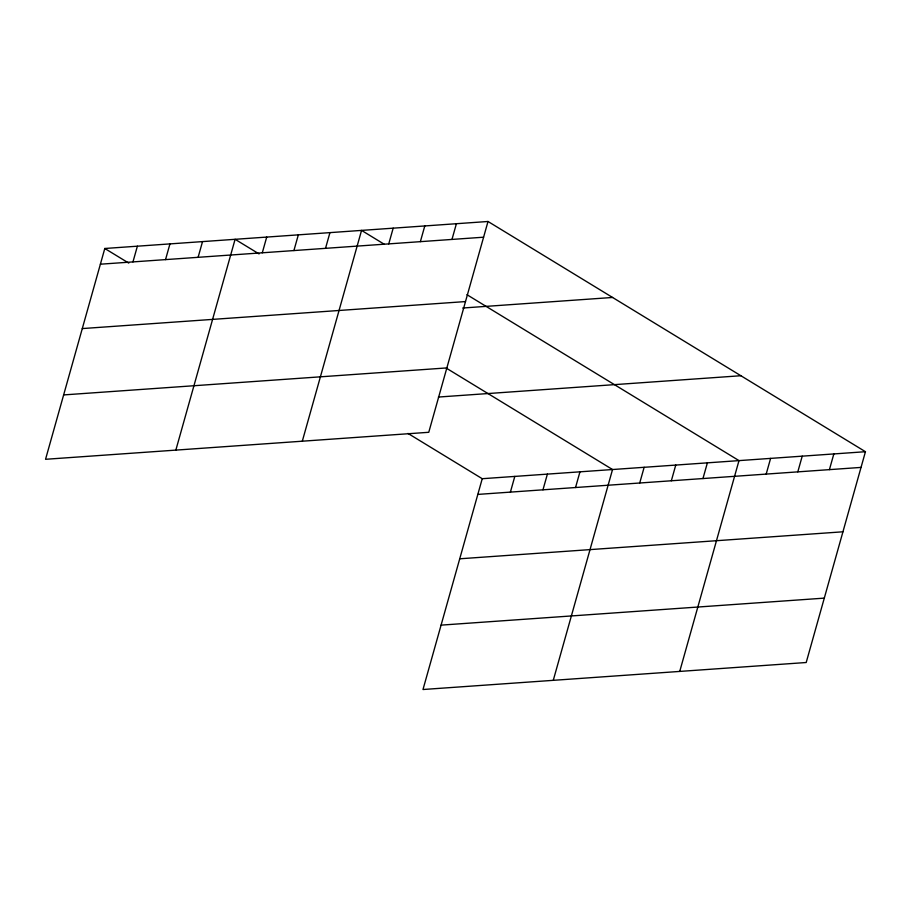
<?xml version="1.0" encoding="UTF-8"?>
<svg xmlns="http://www.w3.org/2000/svg" width="911" height="911" viewBox="0 0 911 911"><rect width="100%" height="100%" fill="white"/><g stroke="black" fill="none" stroke-linecap="round" stroke-linejoin="round"><path stroke-width="1.37" d="M488.011 221.487L104.799 248.487L45.55 459.292L428.762 432.292L488.011 221.487L865.45 451.708L806.201 662.513L422.989 689.513L482.238 478.708L865.45 451.708M132.96 261.901L137.379 246.198M165.54 259.612L169.947 243.897M198.108 257.312L202.527 241.609M175.846 450.114L235.095 239.308L259.054 253.918M262.3 252.791L266.707 237.088M293.911 250.559L298.33 234.856M325.523 248.339L329.941 232.624M302.304 441.209L361.553 230.403L384.305 244.285M388.758 243.886L393.176 228.171M420.37 241.654L424.788 225.951M451.981 239.422L456.4 223.719M510.399 492.122L514.806 476.407M542.967 489.822L547.386 474.119M575.547 487.533L579.954 471.818M553.273 680.323L612.534 469.529L446.39 368.192M639.727 483.001L644.145 467.297M671.35 480.78L675.757 465.065M702.962 478.548L707.38 462.845M679.731 671.418L738.992 460.613L466.944 294.686M766.185 474.096L770.604 458.392M797.808 471.864L802.215 456.16M829.42 469.643L833.838 453.929M100.392 264.201L483.604 237.202M82.297 328.575L465.498 301.575M462.742 308.02L612.568 297.464M63.645 394.918L446.857 367.919M438.407 397.048L740.894 375.731M477.82 494.411L861.032 467.411M459.725 558.796L842.937 531.796M441.083 625.128L824.296 598.128M104.799 248.487L128.758 263.097M407.98 433.42L482.238 478.708"/></g></svg>
